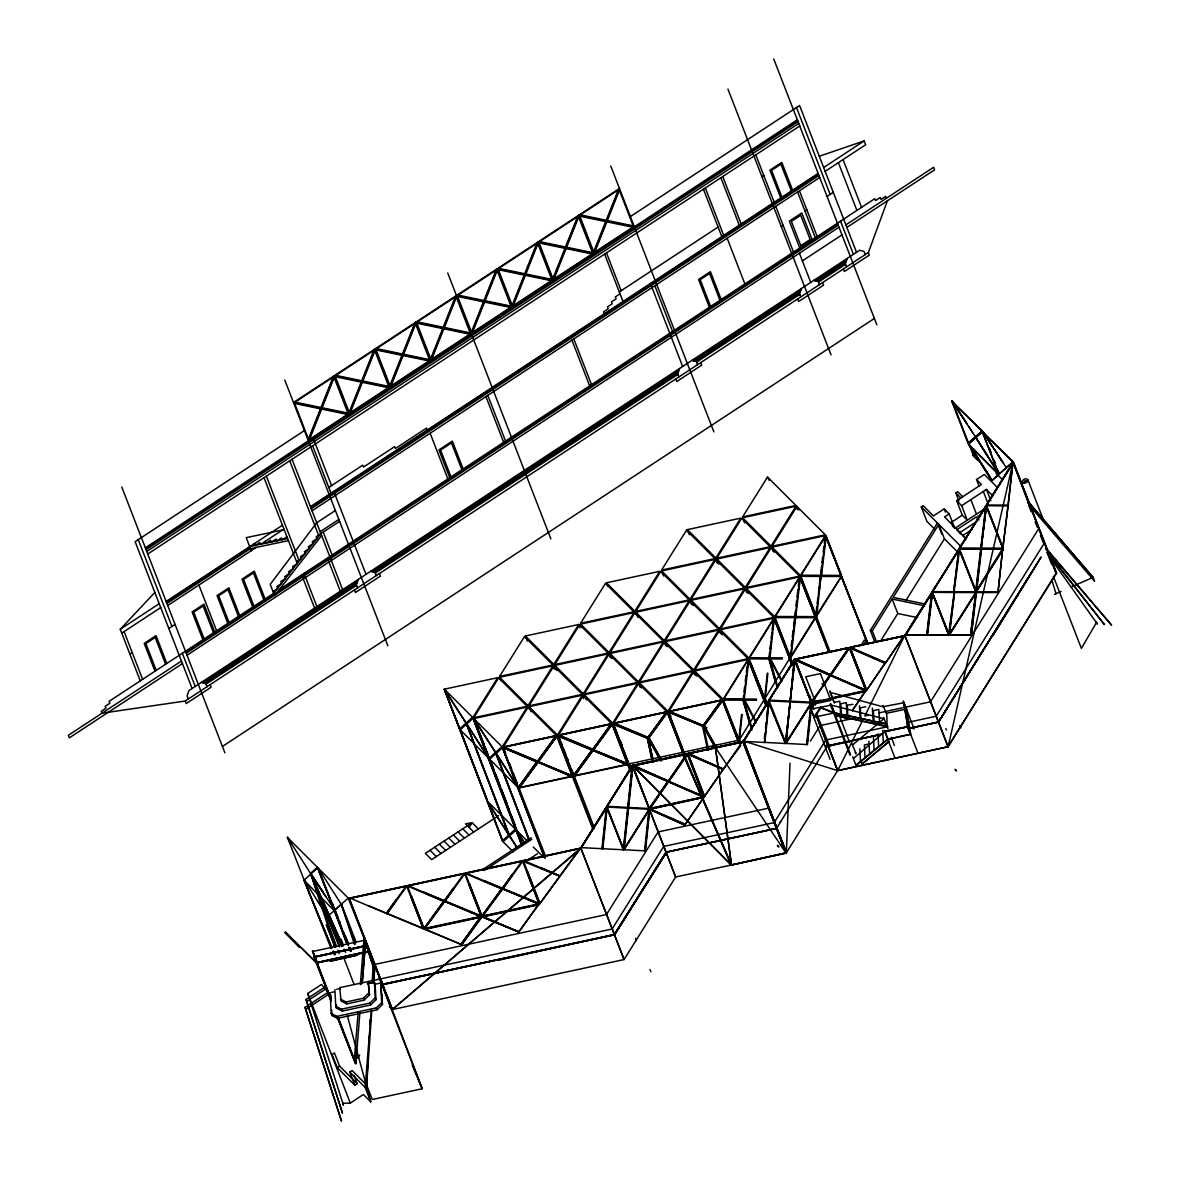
<?xml version="1.0" encoding="UTF-8"?>
<svg xmlns="http://www.w3.org/2000/svg" width="1180" height="1180" viewBox="0 0 1180 1180"><rect width="100%" height="100%" fill="white"/><g stroke="black" fill="none" stroke-linecap="round" stroke-linejoin="round"><path stroke-width="1.5" d="M790.025 763.209L786.337 852.727L743.813 740.981L794.42 659.517L904.868 635.725L932.097 592.98L948.809 635.12L932.48 593.024L931.61 592.876L905.34 634.928L971.406 635.179L976.362 593.112L975.506 592.98L970.535 635.076L949.236 635.032L1002.838 549.26L981.052 549.113L976.081 591.21L1002.351 549.157M794.169 662.747L794.317 659.089M387.084 996.038L422.175 1088.756L372.246 1099.509L366.641 1085.025L368.322 1053.991M368.721 1046.69L369.31 1035.73M369.901 1024.786L370.21 1019.299M372.29 980.963L373.278 962.703L370.682 960.122M305.06 1007.381L341.463 1121L305.06 1007.381L328.114 992.247L321.476 984.459L307.774 993.457L343.439 1105.159L342.702 1103.241L350.312 1103.108L363.396 1094.524L370.771 1101.884L365.151 1087.414L366.641 1085.025L371.818 1010.095M373.706 982.675L374.975 964.399L606.505 914.529L658.086 831.944L768.534 808.153M358.145 1012.189L354.325 1059.92L355.814 1063.755L356.685 1050.112M361.39 984.135L361.788 978.633M362.57 967.644L362.835 963.971M363.484 954.812L364.015 947.481M882.935 705.389L886.755 714.166L887.198 726.939L835.248 715.095M360.343 984.651L364.148 936.905L391.863 1009.859M355.814 1063.755L359.915 1012.337M362.26 982.97L365.638 940.74L362.245 982.689M371.317 1010.301L365.151 1087.414L349.781 1072.06L352.112 1070.525L366.641 1085.025M373.514 982.763L374.975 964.399M338.055 1018.001L355.342 1063.033L356.803 1050.171M741.542 714.52L738.901 739.624L740.362 743.017L723.134 699.356L694.725 670.977L748.032 659.487L763.283 698.796M742.117 714.534L739.462 739.683L740.922 743.046M767.575 705.139L764.684 698.368L767.31 673.249M767.428 703.442L765.245 698.427L767.885 673.279M606.299 807.562L601.948 848.656L602.818 848.774L607.154 807.74L606.299 807.562L581.268 847.624L606.786 807.666M602.434 848.759L606.668 807.651L623.468 849.792L607.007 807.091L649.207 809.259L623.896 849.748L649.413 809.775L645.062 850.869L623.896 849.748M667.924 781.691L632.082 766.277L627.745 807.371L628.601 807.489L632.996 765.997L667.909 781.278L649.325 808.462L667.909 781.278M628.04 808.138L623.689 849.231L607.007 807.091M628.144 808.226L623.807 849.246L649.207 809.259M764.36 738.783L764.935 733.414M765.496 728.06L766.056 722.691M766.631 717.337L767.384 710.198M767.767 706.614L768.327 701.259L785.496 743.503L763.991 742.353M768.696 701.348L764.478 742.456L743.297 741.32L768.327 701.259M764.846 742.471L769.183 701.436M794.111 659.974L790.261 701.171L794.612 660.077L769.095 700.035L794.111 659.974L794.981 660.151L790.158 701.082L794.494 660.048L811.294 702.203L795.025 659.694L829.968 675.373L811.368 702.159L795.025 659.694M811.324 703.457L807.091 744.565L785.924 743.444L811.235 702.97L785.733 742.928L790.069 701.835L786.219 743.031L785.349 742.84L790.187 701.923L785.851 742.943L769.05 700.787M887.021 726.025L834.88 715.272M723.724 699.091L748.312 659.723L743.666 699.135L723.237 698.988L743.179 699.047L743.606 695.477M744.02 691.923L744.654 686.583M745.288 681.244L745.908 675.889M746.335 672.335L746.955 666.995M747.796 659.871L748.872 659.782L766.764 705.891M748.872 659.782L744.241 699.135L756.218 721.791M769.581 652.437L768.962 657.776L782.384 657.85M770.009 648.867L770.85 641.758M771.263 638.188L771.897 632.849M772.31 629.294L773.151 622.17M773.564 618.615L769.448 657.88L749.005 657.732L758.15 657.747M769.522 657.776L770.157 652.407M770.584 648.838L771.425 641.669M771.838 638.1L772.472 632.731M772.9 629.147L773.741 621.993M774.169 618.423L770.009 657.88L781.986 680.521M819.525 583.525L820.365 576.371L816.221 615.827L841.384 576.519L791.013 657.157L789.966 656.995L790.6 651.625M791.234 646.257L791.854 640.902M792.282 637.318L793.122 630.164M793.55 626.58L794.391 619.426M795.364 611.166L794.73 616.506L815.705 616.653L800.423 577.256L799.347 577.345M795.984 605.827L796.618 600.487M797.031 596.933L797.872 589.808M798.3 586.239L799.14 579.129M790.452 657.098L795.173 617.642M799.937 577.153L795.217 616.609L774.906 616.462M791.013 657.157L795.659 617.745L794.597 617.642M795.792 616.609L800.423 577.256M820.1 583.54L820.941 576.371L816.781 615.901L815.734 615.739L816.796 606.786M817.209 603.216L817.843 597.847M818.477 592.478L819.112 587.109M820.72 573.465L821.546 566.341M821.973 562.786L822.608 557.447M823.227 552.107L823.861 546.768M824.274 543.198L824.909 537.859M825.115 536.074L826.192 535.986L841.488 575.398L800.689 575.206M821 575.353L825.631 535.927L801.043 575.309M816.294 615.798L817.356 606.83M817.769 603.246L818.404 597.876M819.038 592.508L819.672 587.124M821.28 573.465L822.121 566.297M822.548 562.727L823.183 557.358M823.817 551.989L824.451 546.62M824.864 543.051L825.705 535.882M826.192 535.986L821.56 575.353L820.498 575.25M905.34 634.928L926.654 634.988L931.61 592.876M927.141 635.076L932.097 592.98L927.038 634.988L948.322 635.032M932.48 593.024L927.524 635.076L926.654 634.988M948.661 634.471L932.333 592.375L949.148 634.575L954.487 592.522L949.531 634.619L948.661 634.471L954.104 592.522M954.089 591.667L959.532 549.718L958.662 549.57L953.706 591.667L959.045 549.615L975.86 591.814L959.384 549.069L981.155 549.202L976.199 591.269L959.384 549.069M980.669 549.113L975.713 591.165L976.583 591.313L981.539 549.216L1002.838 549.26M985.713 506.264L959.443 548.317L980.757 548.361L985.713 506.264L986.583 506.397L981.14 548.361L986.096 506.294L1002.912 548.508L986.436 505.748L1008.207 505.896L1002.764 547.845M975.875 593.009L971.406 635.179M959.945 548.42L981.244 548.464L986.2 506.368L959.443 548.317M1002.853 548.774L1013.03 462.162M998.073 591.859L1002.558 549.659L998.073 591.859L976.288 591.711L1003.044 549.762M986.51 504.996L1008.295 505.143L1012.765 462.944L986.51 504.996L1013.251 463.047M833.227 712.986L834.098 712.941L813.861 717.293M820.867 707.528L833.7 712.587M885.767 711.761L885.929 712.071M786.101 853.184L743.12 741.202L786.323 852.786L731.512 864.984L786.44 852.698L743.046 741.232L786.101 853.229L715.434 747.574L632.362 765.481L742.84 742.087L743.754 741.07L837.682 770.673L948.012 746.763L1056.262 573.613L1013.045 462.103L948.13 746.748L837.667 770.54L786.101 853.258L731.512 864.984L715.434 747.574L743.12 741.615M743.577 741.379L632.392 765.82L743.857 741.32L742.84 742.087L744.049 741.822L786.072 853.229M358.204 579.454L356.331 584.69L357.57 587.876M679.518 368.514L677.645 373.75L678.884 376.936M801.382 288.51L799.509 293.746L800.748 296.947M847.196 258.45L845.308 263.686L846.547 266.872M320.886 533.64L273.671 593.304L109.121 701.333L109.858 703.25L105.182 706.319L105.92 708.236L101.259 711.304L101.996 713.207L185.231 701.023L868.362 252.55L887.39 200.821M308.349 440.804L334.235 375.756L389.843 387.305L415.729 322.258L471.336 333.807L497.223 268.76L552.83 280.309L578.731 215.262L634.324 226.811M349.088 414.062L374.989 349.015L430.582 360.564L456.483 295.516L512.091 307.051L537.977 242.003L593.584 253.553L619.471 188.505L293.481 402.513L349.088 414.062L334.235 375.756M903.334 701.967L904.116 702.675L883.805 706.584M862.256 721.157L837.682 770.673L817.047 717.661M865.5 714.549L904.794 635.253L948.012 746.763L1055.481 574.262M833.7 713.059L820.97 707.808M469.168 827.49L472.103 822.681L478.372 828.95M1036.232 565.014L938.528 722.116L1040.966 557.122M1041.04 557.314L993.117 635.592M827.637 745.509L776.499 828.493L666.036 852.24L614.279 934.545L382.438 984.356L614.456 934.781L665.963 852.226L776.425 828.301M905.842 635.032L1013.045 462.103L1056.808 573.392M1030.391 574.365L938.41 721.998L909.706 728.326L938.528 722.057L1003.221 618.084M493.329 770.525L472.797 717.558L497.68 677.689L444.373 689.179L486.779 798.536M473.77 717.75L498.668 677.895L527.077 706.274L473.77 717.75L478.401 729.712M499.553 676.465L524.451 636.61L552.874 664.974L499.553 676.465L500.88 679.887M545.308 858.008L502.223 746.94L527.121 707.086L473.814 718.576L493.697 769.832M529.348 709.077L528.021 705.655L552.919 665.8L554.231 669.207M555.795 669.488L553.803 664.37L578.702 624.515L580.029 627.922M505.851 753.976L503.211 747.147L528.094 707.292L556.518 735.656L592.98 829.629M528.994 705.861L553.892 665.992L582.315 694.371L528.994 705.861L530.322 709.269M554.777 664.561L579.675 624.707L608.098 653.086L554.777 664.561L556.105 667.983M580.575 623.276L605.458 583.422L633.881 611.8L580.575 623.276L581.902 626.698M593.909 829.024L557.462 735.037L582.345 695.182L583.672 698.604M584.572 697.174L583.245 693.751L608.143 653.897L554.821 665.387L556.812 670.505M611.019 657.599L609.028 652.466L633.925 612.612L580.604 624.102L581.932 627.509M636.138 614.603L634.825 611.181L659.709 571.327L606.402 582.802L607.73 586.224M559.763 738.665L558.435 735.243L583.333 695.389L611.756 723.753L630.312 771.602M609.116 654.104L584.218 693.958L637.539 682.468L609.116 654.104L610.444 657.511M610.016 652.673L634.899 612.818L663.322 641.183L610.016 652.673L611.328 656.095M635.799 611.388L660.697 571.518L689.105 599.897L635.799 611.388L637.126 614.795M630.577 769.286L612.686 723.148L637.584 683.294L584.262 694.769L586.254 699.902M640.46 686.981L638.469 681.863L663.367 641.994L610.045 653.484L612.037 658.617M666.243 645.696L664.266 640.578L689.15 600.709L635.843 612.199L637.834 617.332M692.041 604.411L690.049 599.278L714.947 559.423L661.626 570.913L663.617 576.032M717.824 563.125L715.832 557.993L740.73 518.138L687.409 529.628L689.4 534.747M666.98 711.865L638.557 683.486L613.659 723.355L666.98 711.865L684.105 755.48M640.77 685.477L639.442 682.055L664.34 642.2L692.763 670.579L694.091 673.987M718.546 629.294L690.138 600.915L665.24 640.77L718.546 629.294L719.874 632.701M691.023 599.484L715.921 559.63L744.344 587.994L691.023 599.484L692.35 602.906M716.806 558.199L741.704 518.345L770.127 546.709L716.806 558.199L718.133 561.621M742.604 516.914L767.502 477.059L795.91 505.424L742.604 516.914L743.931 520.336M539.688 903.939L580.796 848.051L632.288 765.392L731.482 864.984L715.434 747.574M633.011 766.41L649.251 808.507L632.451 766.351L628.114 807.386L632.569 766.366L607.051 806.338L632.082 766.277M684.474 753.961L667.909 711.245L692.808 671.391L639.486 682.881L641.477 687.999M695.684 675.093L693.693 669.96L718.591 630.105L665.284 641.596L667.26 646.714M721.481 633.793L719.49 628.675L744.388 588.82L691.067 600.296L693.058 605.428M747.264 592.508L745.273 587.389L770.171 547.535L716.85 559.01L718.841 564.143M773.048 551.222L771.056 546.104L795.954 506.235L797.282 509.657M670.874 716.57L668.883 711.452L693.781 671.597L722.204 699.961L738.769 742.677M747.987 658.676L719.564 630.312L694.681 670.166L747.987 658.676L763.903 699.681M721.791 632.288L720.464 628.881L745.362 589.012L773.785 617.391L791.677 663.529M747.574 591.003L746.247 587.581L771.145 547.726L799.568 576.106L828.729 651.286M773.372 549.718L772.044 546.296L796.928 506.441L825.351 534.82L867.772 644.177M723.134 699.356L748.032 659.487M792.606 662.909L774.714 616.771L799.612 576.917L746.291 588.407L748.282 593.525M825.395 535.631L800.497 575.486L772.074 547.122L825.395 535.631L867.521 643.705M749.492 657.835L774.095 618.453M775.275 616.565L799.863 577.197M666.066 852.683L614.47 934.855L666.523 852.314L614.279 934.545L498.609 960.225M748.445 724.446L750.332 721.423M791.47 655.549L814.171 619.205M789.346 658.956L739.462 739.683L738.415 739.521L723.134 700.124L756.498 700.227M743.312 741.778L794.892 659.207L904.868 635.725M768.814 701.363L742.84 742.087L743.429 741.586M811.442 703.472L785.924 743.444M860.781 645.74L864.321 640.076L866.268 640.475L863.701 644.605M874.705 641.714L870.338 630.445L937.436 523.02M876.652 642.112L872.286 630.858L892.154 599.042L924.5 605.753M810.38 741.158L820.115 725.582L855.736 717.897M880.737 640.784L897.774 613.526L892.154 599.042M905.591 601.004L944.413 538.847L938.793 524.377L893.186 597.404L925.533 604.101M888.083 726.629L825.735 740.052L774.154 822.622L663.691 846.429L612.125 928.999L339.722 987.675L341.064 1001.009L346.802 1003.9L364.178 1000.153L369.488 994.888L368.145 981.554L369.488 994.888M959.148 549.674L932.392 591.623L958.662 549.57M781.44 845.706L783.151 842.948M949.03 634.516L975.786 592.567L932.333 592.375M1038.68 528.699L930.563 701.79L878.908 712.912M1044.285 543.169L936.183 716.26L907.671 722.396M1045.878 549.497L1046.395 548.671L1111.634 625.238L1046.336 548.966M883.687 718.709L831.354 705.08L834.408 712.956L885.679 723.812L887.05 726.556M668.264 781.204L686.878 753.976L633.277 765.481L668.264 781.204L686.878 753.976M685.078 824.201L650.121 808.89L703.708 797.37L685.108 824.599L650.136 809.303L649.915 808.374L668.544 781.558L703.516 796.869L649.944 808.787L668.544 781.558M668.883 781.072L687.483 754.3L703.826 796.765L668.913 781.485L703.796 796.352M668.913 781.485L687.483 754.3M704.534 796.19L723.134 769.419L688.22 754.138L704.563 796.603L688.22 754.138M742.84 742.087L743.902 741.438L742.102 742.117L684.769 825.1L649.826 809.406L684.769 825.1M666.051 852.624L666.139 851.459M811.338 701.761L814.436 697.292M823.743 683.899L829.938 674.96M830.307 674.886L848.907 647.643L795.32 659.178L830.307 674.886L848.907 647.643M815.498 704.445L811.958 702.071L815.056 697.601M824.363 684.194L830.573 675.24L865.545 690.536L852.314 710.832M830.927 674.754L849.526 647.968L865.855 690.418L830.941 675.167L865.825 690.02M830.573 675.24L811.973 702.484L865.751 691.038L852.285 710.419M830.941 675.167L849.526 647.968M866.592 690.271L885.162 663.072L866.592 690.271L850.249 647.805L885.531 662.983L904.131 635.74L850.544 647.289L904.16 636.153M885.531 662.983L904.131 635.74M838.818 714.638L847.137 718.281L849.202 715.301M813.89 716.909L820.646 707.322M814.318 717.307L821.088 707.617M386.317 913.467L406.245 885.929L349.988 898.039L386.317 913.467L395.743 900.207M410.788 896.328L423.222 928.734L386.952 913.733L396.377 900.488M386.952 913.733L406.864 886.224M536.915 761.734L518.286 787.517L536.915 761.734L502.99 747.692L536.944 762.147M537.475 761.425L556.134 735.597L503.462 746.955L537.475 761.425L556.134 735.597M593.083 750.244L574.424 776.057L593.083 750.244L627.096 764.714L519.23 787.945L537.888 762.133L571.902 776.602L537.888 762.133M538.419 761.41L557.078 736.04L572.389 775.865L538.449 761.823L572.389 775.865M519.23 787.945L537.918 762.546M538.449 761.823L557.078 736.04M443.872 901.063L423.959 928.572L443.872 901.063L425.744 893.555M444.241 900.989L464.183 873.451L407.926 885.561L444.241 900.989L453.68 887.729M424.564 928.454L444.521 901.328L480.821 916.344L461.085 944.384L424.785 929.383L424.564 928.454L480.821 916.344M468.726 883.85L481.16 916.255L444.89 901.255L454.315 888.009M444.536 901.741L424.579 928.867L480.835 916.742L444.521 901.328M444.89 901.255L464.802 873.746M573.48 775.614L592.109 749.846L558.184 735.804L573.48 775.614L592.109 749.846M592.67 749.521L611.328 723.709L558.656 735.052L592.67 749.521L611.328 723.709M593.614 749.521L612.273 724.151L627.583 763.962L593.643 749.934L627.553 763.563M593.643 749.934L612.273 724.151M461.055 943.985L481.012 916.845L424.756 928.97L461.085 944.384M501.81 888.584L481.897 916.093L501.81 888.584L483.667 881.077M502.178 888.511L522.121 860.972L465.864 873.082L502.178 888.511L511.619 875.25M482.502 915.975L502.459 888.85L538.759 903.865L519.023 931.905L482.723 916.89L482.502 915.975L538.759 903.865M526.663 871.371L539.098 903.762L502.827 888.776L512.253 875.531M502.474 889.263L482.517 916.388L538.773 904.264L502.459 888.85M502.827 888.776L522.74 861.267M647.864 737.633L666.523 711.82L613.851 723.163L647.864 737.633L666.523 711.82M661.582 760.348L648.823 737.633L667.467 712.263L683.928 755.525M648.838 738.031L667.467 712.263M518.994 931.507L538.95 904.367L482.694 916.491L519.023 931.905M523.477 861.105L539.835 903.615L559.748 876.106L541.605 868.598M560.102 875.619L580.044 848.479L523.802 860.604L560.117 876.017L541.945 868.111M703.059 725.744L721.718 699.932L669.06 711.275L703.059 725.744L721.718 699.932M715.876 746.851L704.018 725.744L722.662 700.374L739.093 743.238M704.032 726.143L722.662 700.374M740.671 745.775L723.473 768.932L688.515 753.622L723.502 769.331M780.275 822.298L780.747 821.369M321.639 535.558L274.586 595.679L270.205 584.365L316.683 522.784L335.371 510.512M140.273 680.875L120.257 629.279L154.846 592.449M340.327 999.091L346.05 1001.982L363.44 998.236L368.75 992.97M334.884 989.563L335.754 1006.275L341.492 1009.165L369.915 1003.044L375.225 997.779L374.414 982.276L367.216 983.604M341.492 1009.165L342.23 1011.083L370.653 1004.962L375.963 999.696L375.152 984.194L374.414 982.276L368.883 983.471M330.105 992.66L331.197 1013.458L336.934 1016.349L376.391 1007.853L381.7 1002.572L380.668 982.999L375.152 984.194M331.197 1013.458L331.934 1015.375L337.672 1018.266L377.143 1009.756L382.438 1004.49L380.668 982.999M304.661 880.413L327.362 916.757L341.286 904.293L318.246 868.156L348.233 898.083L364.384 939.162M359.694 1055.097L354.325 1059.92L358.823 1056.97M339.471 946.965L310.532 873.362L317.346 867.256L287.36 837.313L331.108 948.587M348.233 898.083L334.471 910.4L317.759 867.905L303.998 880.206L331.757 947.938M968.072 443.415L982.291 430.803L951.744 401.318L968.072 443.415L982.291 430.803M995.079 467.678L998.472 473.991L968.485 444.064L982.704 431.452L984.666 436.497M982.704 431.452L968.485 444.064M998.663 474.507L968.677 444.565L991.849 480.614L999.136 474.198L991.849 480.614L969.149 444.27L972.999 454.61L979.253 459.935M998.959 474.242L1013.178 461.631L982.63 432.146L998.959 474.242L1013.178 461.631M465.997 723.134L459.625 728.842L444.329 689.43L465.997 723.134L508.816 835.012L502.429 840.721L444.329 689.43M517.327 848.258L509.436 835.986L466.189 722.971L472.575 717.263L515.38 829.142L508.993 834.85L487.296 801.102L515.38 829.142M460.229 729.815L466.616 724.092L488.328 757.855L460.229 729.815L503.034 841.694L513.256 851.886M517.489 848.066L509.613 835.809L466.808 723.93L473.18 718.237L521.914 845.632M489.066 758.224L495.438 752.53L473.77 718.827L521.899 844.408M529.215 840.145L495.63 752.368L502.016 746.645L544.172 856.813M489.671 759.197L496.057 753.489L517.755 787.252L489.671 759.197L521.944 843.538M529.171 839.393L496.249 753.327L502.621 747.619L518.286 787.517M825.1 534.555L868.215 644.074M503.034 841.694L509.436 835.986M509.613 835.809L515.999 830.115L521.973 845.529M888.334 741.837L861.68 764.596L861.356 760.982M580.796 848.051L392.321 1009.549L349.074 898.378L580.796 848.051L624.073 959.561L392.321 1009.549L580.811 848.45M853.656 758.298L884.469 731.88M852.742 744.742L883.658 719.004M856.282 764.979L855.987 766.056L855.81 765.201L887.714 739.211L884.248 730.273M856.356 765.245L887.567 739.55M304.381 430.597L135.154 541.694L192.104 688.5M630.371 216.589L799.598 105.507L856.533 252.314M145.347 547.815L797.326 119.8M145.701 548.73L797.68 120.714M146.054 549.629L798.034 121.629M146.763 551.458L798.742 123.443M147.751 554.01L799.73 125.995M761.911 176.675L763.785 175.451M619.294 291.932L718.119 227.047M620.031 293.85L615.355 296.918L616.108 298.835L611.432 301.903L612.169 303.82L607.494 306.889L608.231 308.806L603.57 311.874L604.308 313.792M328.778 487.458L362.747 465.156L363.484 467.074L394.651 446.615L395.389 448.533L426.555 428.075L427.293 429.992M120.257 629.279L159.212 603.703M823.655 167.516L864.158 140.922L865.648 144.757L825.13 171.351M166.144 601.431L282.448 525.233M310.443 506.707L818.124 173.416M166.336 601.933L249.88 547.107M310.635 507.208L818.315 173.932M166.542 602.449L250.072 547.609M310.842 507.725L818.522 174.448M121.761 633.129L160.701 607.567M166.941 603.467L250.47 548.626L288.421 540.632M311.24 508.742L818.92 175.466M167.722 605.517L256.222 547.417M283.938 529.068L260.559 544.408L259.821 542.49L255.145 545.558L254.349 543.523M312.022 510.793L819.702 177.502M286.902 536.723L282.227 539.791L281.489 537.888L276.813 540.956L276.076 539.039L271.4 542.107L270.648 540.189L265.987 543.257L265.235 541.34M129.874 654.074L132.219 652.54M168.828 628.498L175.053 624.412M781.234 226.471L783.092 225.247M804.908 210.925L806.781 209.701M827.033 196.396L833.272 192.311M320.149 531.723L338.837 519.451M339.589 521.368L316.211 536.708L316.948 538.611L312.287 541.694L313.024 543.582L308.349 546.665L309.101 548.582L304.425 551.65L305.163 553.567L300.487 556.635L301.239 558.553L296.564 561.621M272.978 591.519L277.654 588.451L276.902 586.534L281.578 583.466L280.84 581.548L285.516 578.48L284.764 576.577L289.439 573.51L288.702 571.592L293.377 568.524L292.625 566.606L297.301 563.538L264.01 477.679M800.792 245.661L810.144 239.525M279.38 589.558L874.823 198.653L875.56 200.571L880.236 197.503L880.988 199.42L885.664 196.352L886.401 198.269M185.85 652.216L837.815 224.215M186.234 653.233L838.213 225.218M187.015 655.239L838.995 227.224M181.454 661.051L68.366 735.288L69.355 737.839L182.443 663.602M845.898 224.864L933.631 167.265L934.619 169.817L846.886 227.416M802.385 260.869L841.96 234.894M202.577 682.659L357.717 580.811M371.803 571.562L679.031 369.871M693.117 360.623L800.896 289.882M814.982 280.634L846.694 259.806M203.447 682.896L357.348 581.858M372.673 571.799L678.662 370.918M693.988 360.859L800.527 290.929M815.852 280.855L846.326 260.854M204.922 683.279L356.699 583.643M374.149 572.182L678.013 372.703M695.463 361.242L799.878 292.699M817.327 281.253L845.691 262.639M206.043 684.149L356.581 585.324M375.269 573.052L677.895 374.385M696.584 362.113L799.76 294.395M818.448 282.108L845.558 264.32M222.401 746.468L874.38 318.453M975.477 436.895L951.847 401.171L981.834 431.098M973.235 455.657L978.117 460.657M934.619 529.082L926.89 521.368L921.285 506.884L923.144 505.66L933.454 515.94L944.207 508.89L949.207 513.89L954.827 528.36L984.784 508.698M368.957 951.095L316.52 962.939L285.604 932.067L284.822 932.584L299.425 946.876M285.575 933.056L292.212 939.663M958.942 500.94L955.815 492.901L957.688 491.676L962.747 496.721M979.031 485.983L976.538 479.552L984.327 474.434L997.262 487.355M1006.363 467.737L982.734 431.998L1012.72 461.941M956.67 500.704L961.671 505.704L967.29 520.174L962.29 515.188L956.67 500.704L981.436 484.449L976.538 479.552M292.788 940.254L299.101 947.083L300.133 946.729M949.207 513.89L944.531 516.958L966.494 538.876M961.671 505.704L986.451 489.435L992.941 495.925M498.624 815.66L431.644 859.645L425.361 853.361L472.103 822.681L465.51 823.846L473.696 832.018M300.325 946.935L316.358 962.673M951.198 522.46L962.29 515.188M959.665 532.726L976.17 521.885M313.969 957.024L314.721 957.113M972.364 529.26L962.615 535.661L965.565 538.596M316.196 962.777L316.948 962.851M482.34 869.793L531.177 837.726M484.213 870.515L531.885 839.216M306.048 999.46L342.451 1113.079L306.048 999.46L324.426 987.394M306.785 1001.378L325.164 989.312M526.737 860.751L537.505 853.686M305.812 1009.298L328.851 994.165L329.545 994.858M337.215 1067.575L339.545 1066.042L334.456 1052.899L332.111 1054.433L337.215 1067.575L354.87 1085.216L357.216 1083.683L354.03 1075.467M355.18 1062.752L336.934 1016.349M1054.566 594.322L1061.041 591.46M1071.16 587.006L1093.063 577.374L1094.553 581.194L1029.211 505.158L1027.736 501.323L1093.063 577.374L1027.824 501.22L1029.417 506.456M829.894 691.465L833.316 700.433M819.289 156.262L864.158 140.922M775.467 828.714L776.484 828.419L665.963 852.226M632.657 765.82L684.002 754.345L731.482 864.984L683.235 754.522L632.701 765.746M888.23 739.506L885 731.158L907.376 726.865M888.083 739.314L910.282 734.344L888.083 739.123M330.002 960.52L357.053 954.561M330.017 960.786L357.068 954.827M331.403 961.036L342.716 958.411M344.929 958.057L356.242 955.431M907.759 726.585L903.688 702.262L907.848 726.556M879.026 734.875L827.991 745.716L880.811 734.344M744.624 522.858L742.648 517.725L795.954 506.235M772.044 546.296L825.351 534.82M746.247 587.581L799.568 576.106M527.372 641.124L525.38 635.99L578.702 624.515M720.464 628.881L773.785 617.391M500.925 680.698L499.597 677.276L552.919 665.8M720.508 629.692L773.815 618.202L748.931 658.071L720.508 629.692L722.499 634.811M639.442 682.055L692.763 670.579M531.029 711.791L529.038 706.673L582.345 695.182M795.335 659.591L848.936 648.041M503.211 747.147L556.518 735.656M558.435 735.243L611.756 723.753M668.883 711.452L722.204 699.961M503.491 747.353L556.149 736.01M558.686 735.465L611.358 724.122M613.88 723.576L666.553 712.233M669.075 711.688L721.747 700.345M811.958 702.071L820.882 700.153M829.82 698.236L865.545 690.536M812.165 703L865.766 691.451M834.275 702.425L839.791 701.245L840.617 714.578M814.23 717.425L811.014 709.121L830.617 705.242M865.825 706.702L860.309 707.882L860.958 720.759M835.322 715.301L833.965 712.823M519.215 787.547L571.887 776.204M574.409 775.658L627.082 764.301M705.861 747.338L709.387 746.571M712.897 745.819L716.408 745.067M629.604 763.77L737.471 740.524M688.515 753.622L742.102 742.117M864.645 715.98L868.215 715.213M633.306 765.894L686.893 754.389M886.357 713.34L906.594 708.988M885.826 724.196L888.024 728.842M885.133 731.467L907.302 726.688M885.207 731.718L907.405 726.939M909.633 728.134L938.528 722.116M881.342 734.299L828.095 746.321L828.168 745.155M868.524 744.108L864.38 745.008L865.058 757.914M888.481 742.22L861.562 764.286L862.019 765.496M855.323 752.486L855.884 753.165L851.857 743.548M830.071 759.315L813.728 717.189M649.915 808.374L703.516 796.869M650.136 809.303L703.708 797.37M350.018 898.452L406.259 886.342M407.956 885.974L464.197 873.849M465.879 873.495L522.135 861.371M523.817 861.017L580.044 848.479M364.251 940.342L312.951 951.404M424.785 929.383L481.042 917.258M482.723 916.89L538.965 904.78M683.235 754.522L731.143 865.058L675.639 876.976L624.073 959.561L580.826 847.992L632.524 765.437L675.639 876.976L632.362 765.481M366.287 945.578L314.986 956.774L366.302 945.726L365.269 942.967M330.843 999.062L312.464 950.815L317.214 962.511L368.514 951.331L366.479 946.095L315.178 957.142M317.214 962.511L368.514 951.331M368.721 951.98L317.405 962.895M331.506 992.365L334.324 991.761M381.347 984.725L614.47 934.855M284.159 529.643L246.222 537.652L251.266 550.677M249.688 546.591L287.625 538.582M336.683 989.224L340.268 988.575M810.247 707.971L814.038 717.293M829.865 690.934L834.437 703.088M782.266 658.971L768.829 658.897L775.26 681.819M756.601 699.106L743.179 699.047M981.14 548.361L1002.425 548.405M981.627 548.464L1002.912 548.508M959.871 549.157L981.155 549.202M932.392 591.623L975.86 591.814M815.734 615.739L800.453 576.327L841.384 576.519M764.684 698.368L748.902 658.853L769.316 659L775.938 681.922M828.891 746.35L829.761 746.63L817.091 714.918M769.581 700.138L811.294 702.203M769.537 700.891L811.235 702.97M607.051 806.338L649.251 808.507M581.268 847.624L623.468 849.792M977.689 516.029L980.639 516.516M986.436 505.748L1003.251 547.948M1056.262 573.613L1013.546 462.162L904.854 635.312M997.498 592.508L976.701 592.567M897.774 613.526L917.538 617.627M970.535 635.076L975.993 593.083L949.236 635.032M815.115 617.686L774.685 617.597L789.966 656.995M870.338 630.445L872.286 630.858M748.902 658.853L767.325 705.183M763.681 699.091L766.572 706.053M763.578 700.212L765.835 705.463M750.156 723.193L743.046 700.168L749.492 723.089M785.496 743.503L775.88 719.844M834.511 712.808L885.59 723.62M813.846 280.339L818.197 281.474L819.436 284.675M691.981 360.328L696.333 361.478L697.572 364.664M370.668 571.268L375.019 572.418L376.258 575.604M201.441 682.365L205.792 683.515L207.031 686.701M830.676 692.513L883.083 706.805M669.06 711.275L703.044 725.331M702.513 726.069L668.573 712.027L702.513 726.069L707.543 749.595M706.879 727.868L703.487 726.467L716.068 749.108M613.851 723.163L647.85 737.235M630.666 768.844L613.379 723.915L647.319 737.957L652.334 761.144M613.394 724.328L647.333 738.356L652.348 761.484M558.656 735.052L592.655 749.123M558.199 736.217L592.139 750.259M593.112 750.657L627.096 764.714M505.379 747.737L537.446 761.012M523.507 861.503L559.748 876.106M484.007 880.59L502.164 888.098M502.813 888.363L539.068 903.364M465.54 873.584L501.825 888.983M422.779 891.711L444.226 900.576M444.875 900.842L481.13 915.842M407.601 886.062L443.887 901.476M368.145 905.547L386.288 913.055M386.937 913.32L423.207 928.321M850.544 647.289L885.502 662.57M850.279 648.218L885.192 663.47M795.32 659.178L830.278 674.473M795.055 660.107L829.968 675.373M830.602 675.653L865.574 690.934M812.15 702.587L815.483 704.047M838.788 714.239L847.137 718.281M815.188 704.563L811.87 703.103L807.474 744.595L806.604 744.462L810.955 703.369L815.203 704.962M831.812 711.82L835.13 713.281M838.464 714.741L846.798 718.782L831.841 712.233M688.25 754.551L723.134 769.419M633.277 765.481L668.249 780.791M668.573 781.971L703.531 797.282M335.754 1006.275L336.507 1008.192L342.392 1011.054M331.934 1015.257L337.834 1018.222M825.941 745.421L827.357 746.586M995.95 473.239L1002.528 479.685M972.763 453.976L978.943 460.141M973.161 455.465L978.264 460.569M955.815 492.901L960.874 497.945M979.061 519.982L976.125 517.047L956.729 529.776L961.641 534.688M952.319 525.867L954.827 528.36M921.285 506.884L960.52 546.06M944.413 538.847L957.187 551.606M742.648 517.725L771.056 546.104M687.409 529.628L715.832 557.993M716.85 559.01L745.273 587.389M746.291 588.407L774.714 616.771M661.626 570.913L690.049 599.278M691.067 600.296L719.49 628.675M606.402 582.802L634.825 611.181M635.843 612.199L664.266 640.578M665.284 641.596L693.693 669.96M580.604 624.102L609.028 652.466M610.045 653.484L638.469 681.863M639.486 682.881L667.909 711.245M525.38 635.99L553.803 664.37M554.821 665.387L583.245 693.751M584.262 694.769L612.686 723.148M499.597 677.276L528.021 705.655M529.038 706.673L557.462 735.037M444.373 689.179L472.797 717.558M473.814 718.576L502.223 746.94M526.944 840.676L516.737 830.484L524.628 842.756M533.331 847.063L543.552 857.255M462.752 828.817L469.035 835.086M458.076 831.885L464.36 838.154M453.4 834.953L459.684 841.222M448.725 838.021L455.008 844.29M444.049 841.089L450.332 847.358M439.373 844.157L445.656 850.441M434.697 847.225L440.981 853.509M430.036 850.293L436.305 856.577M334.176 910.65L303.998 880.206L331.934 947.82M389.371 1006.746L391.981 1009.357L365.726 942.599M314.072 956.965L366.729 945.357M285.132 932.377L299.558 946.788M339.545 1066.042L357.216 1083.683M632.524 765.437L731.143 865.058M382.94 984.666L498.521 959.62M1047.663 551.975L1104.51 624.663L1047.25 552.447M1049.581 556.798L1097.429 624.102L1096.692 622.185L1081.381 648.366L1053.371 576.356M316.815 882.906L310.812 874.115L334.825 946.921L326.314 924.663M339.206 945.888L310.945 873.996L323.335 892.257M339.722 987.675L340.415 988.707M325.592 896.446L310.812 874.115L336.625 946.729M983.191 431.688L992.852 446.704M994.784 449.713L1003.472 463.224M994.666 449.846L983.102 431.836L984.4 435.199M996.599 452.84L1002.381 461.837M952.304 400.861L956.169 406.864M958.101 409.873L966.789 423.384M968.721 426.393L972.586 432.396M996.141 469.05L975.89 437.544L998.472 473.991M966.671 423.502L952.216 401.008L968.544 443.105M975.772 437.647L988.324 457.176M971.081 447.264L979.769 460.79M981.701 463.784L990.389 477.295M970.004 445.907L992.188 480.408M797.046 506.486L799.155 509.745M796.898 506.692L798.875 509.76M767.605 477.089L769.714 480.363M767.457 477.31L769.434 480.363M495.63 752.368L473.918 718.605L521.988 844.29M496.249 753.327L517.917 787.031L544.909 857.595M466.189 722.971L444.476 689.209L502.429 840.721M466.808 723.93L488.476 757.634M516.589 830.705L524.466 842.963M487.148 801.308L508.816 835.012M287.36 837.313L310.532 873.362M341.315 945.136L310.945 873.996L334.545 909.692L337.76 918.306M318.172 901.432L323.969 910.444M333.04 951.582L334.973 954.591M704.018 725.744L716.762 748.12M648.823 737.633L661.567 760.009M660.859 760.658L648.277 738.356L660.874 760.997M716.053 748.769L703.487 726.467L708.678 750.185M781.75 681.657L769.876 659L777.827 687.321M755.967 722.912L744.108 700.271L752.058 728.576M629.619 764.168L631.905 769.198M310.945 873.996L343.026 946.05M685.359 755.156L683.854 751.424M630.902 768.711L613.379 723.915M342.702 945.829L310.812 874.115L341.684 946.581M344.177 949.163L345.666 952.496M628.66 763.327L630.872 768.327M412.145 1065.201L422.175 1088.756L379.223 978.028M333.144 951.316L334.53 954.709M333.306 951.213L334.678 954.605M334.943 910.09L337.687 916.89M339.058 920.282L340.415 923.689M345.209 935.578L348.646 944.074M350.003 947.481L351.375 950.874M840.883 575.117L867.802 643.587M341.418 904.19L356.094 941.95M318.246 868.156L348.425 945.327M317.759 867.905L348.041 944.929M317.346 867.256L347.628 944.28M348.985 947.702L350.327 951.124M326.624 924.81L335.327 947.098M904.794 635.253L948.13 746.748M794.42 659.517L813.713 709.106M1027.883 479.862L1042.737 518.153M1029.27 506.692L1031.246 511.766M1035.17 521.899L1037.146 526.973M1040.421 535.41L1043.032 542.166M1046.97 552.299L1051.557 564.129M989.622 448.68L990.935 452.043M994.194 460.466L995.507 463.829M998.118 470.569L999.431 473.932M989.238 448.282L990.536 451.66M993.811 460.067L995.109 463.445M997.734 470.186L998.56 473.858L982.232 431.747M986.451 489.435L990.817 500.704M983.323 491.485L988.324 504.362M843.051 159.58L861.577 207.356M970.86 499.671L976.48 514.141M838.375 162.648L856.901 210.424M868.362 252.55L869.35 255.101L844.423 271.474L843.435 268.922M865.25 254.6L864.011 251.414L859.66 250.263L188.977 690.551L187.104 695.787L188.343 698.973M1001.038 621.904L997.484 627.657M796.485 107.542L830.145 194.346M840.544 221.162L853.42 254.349M773.741 59L876.858 324.839M944.207 508.89L945.446 512.105M938.69 526.236L941.802 534.275M799.45 190.806L817.18 236.502M797.577 192.03L815.306 237.726M812.194 239.776L801.795 212.96L789.332 221.147L799.73 247.962M792.577 190.186L781.779 162.368L769.935 170.141L780.732 197.96M791.323 191.013L780.924 164.197L771.573 170.348L781.971 197.149M810.631 240.794L800.733 215.262L791.382 221.398L801.294 246.93M822.563 282.625L823.552 285.177L798.624 301.534L797.636 298.983M799.421 253.213L810.734 282.374M755.79 154.831L774.183 202.267M775.776 206.353L793.491 252.048M727.942 89.075L831.044 354.9M960.432 726.467L960.933 727.736M959.65 725.671L960.137 726.954M945.844 728.65L946.345 729.919M956.021 769.744L956.523 771.027M955.048 769.257L955.549 770.525M722.765 176.513L741.158 223.949M720.892 177.752L739.285 225.174M727.16 238.257L744.89 283.967M705.316 187.974L723.709 235.395M903.275 700.979L914.161 729.063M903.585 702.292L906.756 710.183L910.724 733.975M703.442 189.198L721.836 236.634M907.184 725.331L910.636 734.27M910.798 734.653L918.069 753.415M907.199 726.438L910.429 734.727M883.569 717.351L886.18 723.842M891.313 737.338L894.455 745.436M721.201 299.514L710.419 271.68L698.575 279.454L709.372 307.287M719.962 300.325L709.564 273.509L700.212 279.66L710.611 306.461M887.699 738.931L888.835 741.866M888.85 742.146L895.133 758.356M850.249 647.805L866.562 689.858M849.541 648.366L865.855 690.418M872.345 708.059L873.171 721.393M874.233 723.93L873.333 710.611L878.849 709.431L879.675 722.75M852.963 704.357L847.299 705.153L847.919 717.986M800.94 576.43L830.322 652.378M801.604 582.05L810.881 605.96M812.194 609.381L828.773 652.098M841.414 716.599L840.779 703.796L846.296 702.601L847.137 715.936M855.471 752.87L855.825 753.769M839.054 714.741L849.63 742.279M700.699 362.629L701.687 365.181L676.76 381.538L675.771 378.987M772.074 547.122L774.065 552.24M852.683 756.852L856.149 765.79M830.853 703.737L850.647 754.802M822.121 683.471L823.212 686.303M830.145 704.032L849.954 755.097M610.753 165.997L713.856 431.836M654.841 285.737L672.571 331.433M830.381 745.2L829.555 745.244M650.446 283.495L682.645 366.464M809.598 695.566L813.212 704.888M820.115 725.582L825.735 740.052M774.655 618.512L792.577 664.753M774.478 619.913L791.721 664.34M745.362 589.012L746.689 592.434M606.476 252.859L621.152 290.708M604.602 254.084L622.996 301.505M715.921 559.63L717.248 563.052M770.009 704.711L774.567 716.481M578.731 215.262L593.584 253.553M750.908 663.19L758.209 681.981M759.537 685.403L764.832 699.076M719.564 630.312L720.892 633.719M690.138 600.915L691.451 604.337M722.691 700.773L739.3 743.592M778.358 845.824L778.844 847.107M777.369 845.337L777.871 846.606M537.977 242.003L552.83 280.309M573.804 338.925L591.534 384.636M571.946 340.15L589.675 385.86M694.725 670.977L696.702 676.111M693.781 671.597L695.109 675.004M664.34 642.2L665.668 645.622M687.512 754.699L703.826 796.765M497.223 268.76L512.091 307.051M668.573 712.027L685.197 755.244M638.557 683.486L639.885 686.908M447.751 273.008L550.868 538.847M487.812 395.389L505.542 441.084M620.282 740.435L622.273 745.553M485.939 396.613L503.668 442.323M415.729 322.258L430.582 360.564M463.135 468.932L452.338 441.099L438.945 449.89L449.728 477.723M461.882 469.743L451.483 442.943L440.582 450.096L450.981 476.912M649.974 969.532L650.873 971.686M561.09 742.073L562.418 745.495M563.73 748.917L565.722 754.035M567.049 757.457L568.376 760.879M571.695 769.419L594.219 827.519M558.184 735.804L573.465 775.216M635.592 938.41L636.477 940.563M430.14 433.252L447.869 478.947M374.989 349.015L389.843 387.305M509.17 762.516L511.825 769.36M513.153 772.767L517.12 783.019M518.448 786.44L545.617 856.503M502.99 747.692L504.981 752.84M506.309 756.262L507.636 759.684M508.964 763.121L510.955 768.254M512.282 771.676L516.943 783.682M479.729 733.134L484.375 745.096M485.703 748.504L487.679 753.637M489.671 758.755L493.653 769.006M495.644 774.139L499.612 784.39M501.603 789.523L506.899 803.182M495.01 773.239L499.656 785.202M500.984 788.624L508.934 809.126M510.925 814.259L514.893 824.51M494.656 773.933L499.302 785.895M500.63 789.317L508.58 809.819M509.908 813.241L514.539 825.204M527.401 871.209L539.806 903.202M522.77 861.665L539.098 903.762M379.385 573.554L380.373 576.12L355.445 592.478L354.457 589.926M313.01 437.736L331.58 485.614M333.807 491.352L365.992 574.336M312.612 445.775L331.005 493.196M284.764 380.004L387.866 645.844M469.463 883.687L481.868 915.68M465.569 873.996L481.897 916.093M464.832 874.144L481.16 916.255M323.231 532.106L332.096 554.954M292.05 459.271L342.628 589.675M289.705 460.805L318.556 535.174M327.421 558.022L340.297 591.21M266.341 476.145L298.894 560.087M304.042 573.362L316.919 606.55M301.711 574.896L314.588 608.084M411.525 896.166L423.93 928.159M407.631 886.475L423.959 928.572M406.894 886.637L423.222 928.734M265.087 598.939L254.29 571.12L241.959 579.203L252.756 607.036M263.833 599.764L253.435 572.949L243.611 579.409L254.01 606.21M239.673 615.621L228.876 587.788L217.031 595.561L227.829 623.394M349.132 897.921L392.38 1009.461M365.092 941.581L368.986 951.64M238.434 616.447L228.035 589.631L218.684 595.767L229.082 622.583M381.7 1002.572L382.438 1004.49L381.907 994.445M375.225 997.779L375.963 999.696M376.391 1007.853L377.143 1009.756M332.318 903.305L337.613 916.978M338.925 920.356L340.268 923.822M343.572 932.318L348.233 944.339M349.531 947.673L350.873 951.169M331.919 902.907L337.893 918.306M339.191 921.669L341.861 928.557M343.173 931.92L347.834 943.941M349.132 947.289L350.49 950.785M369.915 1003.044L370.653 1004.962M363.44 998.236L364.178 1000.153M343.498 957.128L353.897 983.943M198.889 585.059L216.619 630.754M214.745 631.993L203.948 604.16L192.104 611.933L202.901 639.767M213.492 632.804L203.107 606.004L193.756 612.14L204.155 638.941M346.05 1001.982L346.802 1003.9M210.158 684.651L211.146 687.202L186.219 703.575L185.231 701.023M312.464 950.815L330.828 998.383M338.055 1017.072L355.77 1062.929M331.226 1001.009L313.924 956.419L331.064 1001.112M337.465 1016.939L355.342 1063.033M349.781 1072.06L354.87 1085.216M121.761 487.016L224.879 752.84M138.267 539.644L171.941 626.447M182.34 653.263L195.216 686.45M307.774 993.457L350.312 1103.108M166.837 663.44L156.04 635.607L144.196 643.38L154.993 671.214M165.584 664.251L155.2 637.451L145.848 643.587L156.247 670.388M124.092 631.595L142.618 679.341M794.745 659.443L813.89 709.077M817.194 717.632L837.682 770.673L817.268 717.514M341.138 939.31L343.115 944.413M794.892 659.207L813.315 707.218M502.621 747.619L544.762 857.816M495.438 752.53L529.024 840.308M380.594 978.869L383.839 987.454M334.088 910.001L347.053 944.339M1013.06 462.147L1029.211 505.158M339.029 921.757L340.312 925.194M342.879 932.082L347.363 944.133M343.321 933.793L347.127 944.059M790.659 661.257L789.45 657.821L792.341 664.783M355.387 944.103L341.286 904.293L354.398 944.207M337.864 950.18L339.088 953.647M789.833 659.045L791.618 664.193M739.123 743.636L737.957 739.772M683.427 756.321L682.276 752.412M1051.734 579.734L1055.997 593.688M365.712 942.127L373.514 968.234M365.682 942.127L370.756 959.517M769.316 659L777.133 687.188M743.533 700.271L751.852 730.214M347.363 1015.788L370.771 1101.884M648.277 738.356L653.469 761.734M648.307 738.769L653.484 762.073M888.688 741.483L887.847 739.314M882.655 730.42L883.245 741.719M877.979 733.768L878.658 746.689M873.451 737.515L874.129 750.436M868.923 741.261L869.601 754.182M859.468 705.714L860.146 718.664M859.851 748.74L860.53 761.661M810.1 697.144L810.734 709.254M336.315 1004.755L336.507 1008.192M330.843 994.578L331.034 998.029M331.669 1010.095L331.934 1015.375M1041.409 517.179A2.861 1.991 -21.2 0 1 1042.53 519.76M627.657 808.123L623.32 849.143L624.176 849.335L628.527 808.241L627.657 808.123M648.912 809.672L644.575 850.765L645.445 850.883L649.782 809.863L648.912 809.672M1026.158 480.747L1024.461 481.455L1026.158 480.747M320.459 408.826L308.437 439.034L294.646 403.472L320.459 408.826M333.07 377.172L320.99 407.513L295.059 402.129L333.07 377.172M321.594 409.062L309.514 439.402L347.525 414.446L321.594 409.062M334.147 377.541L322.111 407.749L347.938 413.103L334.147 377.541M361.213 382.084L349.192 412.292L335.386 376.715L361.213 382.084M373.809 350.416L361.729 380.757L335.798 375.373L373.809 350.416M362.334 382.32L350.268 412.646L388.264 387.704L362.334 382.32M374.886 350.785L362.865 380.993L388.692 386.362L374.886 350.785M401.952 355.328L389.931 385.536L376.14 349.959L401.952 355.328M414.564 323.674L402.483 354.015L376.553 348.616L414.564 323.674M403.088 355.564L391.008 385.904L429.019 360.947L403.088 355.564M415.64 324.028L403.619 354.236L429.432 359.605L415.64 324.028M442.707 328.571L430.685 358.794L416.879 323.217L442.707 328.571M455.303 296.918L443.238 327.258L417.307 321.875L455.303 296.918M443.842 328.807L431.762 359.148L469.773 334.191L443.842 328.807M456.38 297.286L444.358 327.494L470.186 332.849L456.38 297.286M483.461 301.829L471.425 332.037L457.634 296.46L483.461 301.829M496.057 270.176L483.977 300.502L458.047 295.118L496.057 270.176M484.582 302.065L472.501 332.391L510.512 307.449L484.582 302.065M497.134 270.53L485.113 300.738L510.94 306.107L497.134 270.53M524.2 275.073L512.179 305.281L498.388 269.719L524.2 275.073M536.812 243.419L524.731 273.76L498.801 268.376L536.812 243.419M525.336 275.309L513.256 305.649L551.267 280.693L525.336 275.309M537.888 243.788L525.852 273.996L551.679 279.35L537.888 243.788M564.955 248.331L552.933 278.539L539.127 242.962L564.955 248.331M577.551 216.663L565.486 247.004L539.54 241.62L577.551 216.663M566.076 248.567L554.01 278.893L592.021 253.951L566.076 248.567M578.628 217.031L566.606 247.24L592.434 252.608L578.628 217.031M605.709 221.575L593.673 251.782L579.881 216.206L605.709 221.575M618.305 189.921L606.225 220.262L580.295 214.863L618.305 189.921M606.83 221.811L594.75 252.151L632.76 227.194L606.83 221.811M619.382 190.275L607.361 220.483L633.173 225.852L619.382 190.275M686.48 530.233L661.582 570.102L714.903 558.612L686.48 530.233M481.647 917.14L461.734 944.664L481.647 917.14M357.024 954.148L329.972 960.107L330.031 961.066L357.083 955.107L357.024 954.148M820.425 673.603L805.704 676.774L816.103 703.575L830.823 700.404L820.425 673.603M518.639 931.979L482.384 916.993L518.639 931.979M742.899 741.689L786.101 853.258L742.825 741.659M1023.93 483.003A2.861 1.991 -21.2 0 0 1028.001 480.363A2.861 1.991 -21.2 0 0 1023.798 479.464A2.861 1.991 -21.2 0 0 1023.93 483.003"/></g></svg>
